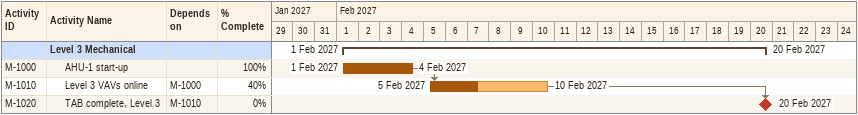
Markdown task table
| ID | Level | Task | Start | Finish | Predecessors | % complete |
|---|---|---|---|---|---|---|
|  | 1 | **Level 3 Mechanical** | 2027-02-01 | 2027-02-20 |  |  |
| M-1000 | 2 | AHU-1 start-up | 2027-02-01 | 2027-02-04 |  | 100 |
| M-1010 | 2 | Level 3 VAVs online | 2027-02-05 | 2027-02-10 | M-1000 | 40 |
| M-1020 | 2 | TAB complete, Level 3 (milestone) | 2027-02-20 | 2027-02-20 | M-1010 | 0 |
